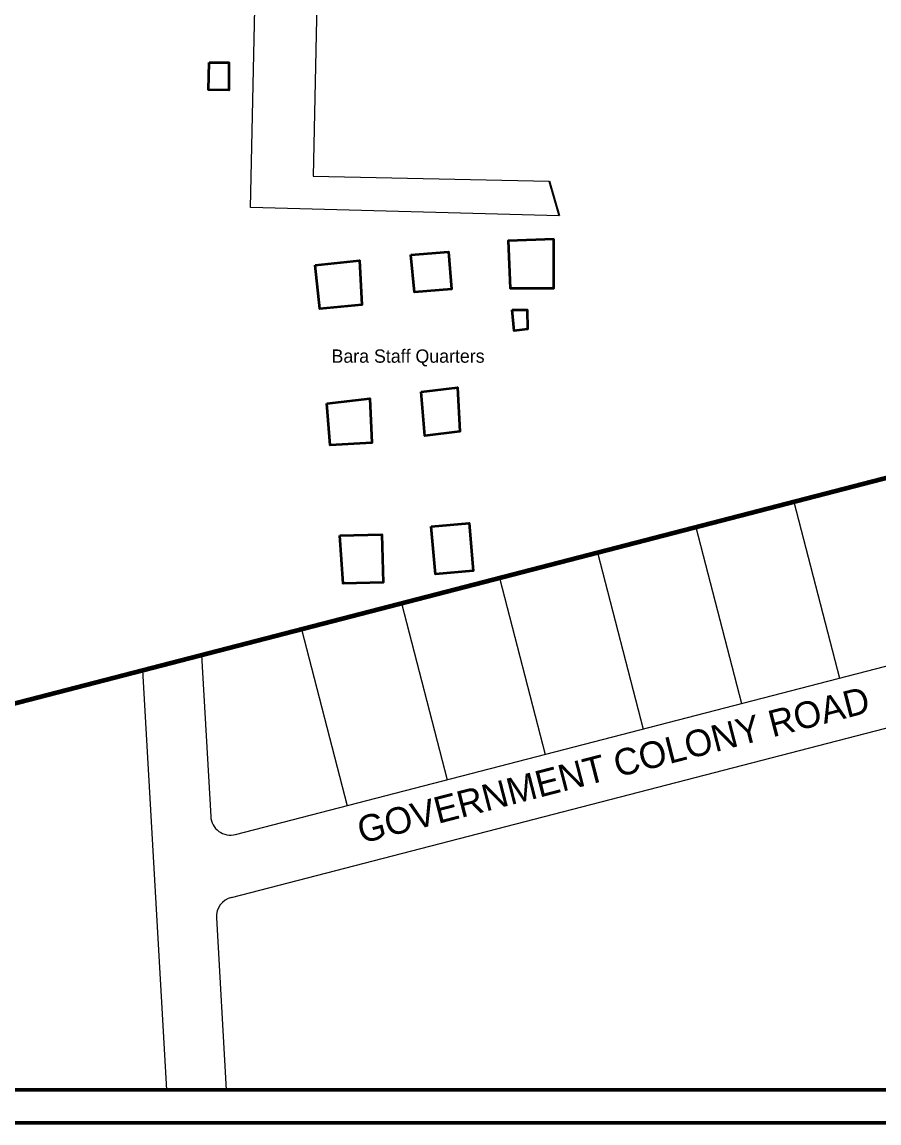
# Model space of a CAD drawing. Header units: millimetres. Extents: x -47 to 2833, y -462 to 688.
# Drawn here: x 225.1 to 354.1, y -32.2 to 133.4 of the extents above; entities that cross this region are included whole.
import ezdxf

# ---------------------------------------------------------------- set-up
doc = ezdxf.new("R2010")
doc.units = ezdxf.units.MM
doc.header["$LTSCALE"] = 0.1
doc.header["$MEASUREMENT"] = 0
doc.layers.add('BOUNDRY', color=140, linetype='Continuous', lineweight=18)
doc.layers.add('BUILT UP', color=1, linetype='Continuous', lineweight=35)
for name, color, linetype in [('H1', 254, 'Continuous'), ('TREE', 92, 'Continuous'), ('TXT', 7, 'Continuous')]:
    doc.layers.add(name, color=color, linetype=linetype)
doc.styles.get("Standard").update_dxf_attribs({"font": 'GOTHIC.TTF'})

msp = doc.modelspace()

# ---------------------------------------------------------------- linework, layer by layer
at = {"layer": 'BOUNDRY', "color": 140, "lineweight": 60}
msp.add_line((216.58575, 29.00693), (436.54735, 85.89087), dxfattribs=at)
at = {"layer": 'BOUNDRY', "color": 140}
for p, q in [((341.24822, 61.24571), (348.11592, 34.68936)), ((257.21504, 11.18162), (443.41504, 59.33452)), ((326.48394, 57.42754), (333.35164, 30.87119)), ((311.71966, 53.60937), (318.58735, 27.05302)), ((256.58307, 1.7221), (444.34435, 50.27877)), ((296.95537, 49.7912), (303.82307, 23.23485)), ((282.19109, 45.97303), (289.05879, 19.41668)), ((267.13822, 42.08023), (274.00591, 15.52388)), ((252.08534, 38.18743), (253.46879, 13.91535)), ((243.20168, 35.89003), (246.79842, -27.21361)), ((254.33905, -1.35306), (255.81303, -27.21361))]:
    msp.add_line(p, q, dxfattribs=at)
for points in [[(414.67375, 332.66045), (415.3597, 355.27837, 0.448460554), (408.84314, 361.4469), (334.65489, 361.6416), (296.87816, 352.38886), (282.55864, 351.40722, 0.391015577), (273.82328, 342.15879), (268.88395, 110.24977), (304.41991, 109.49291)], [(305.91376, 104.25244), (259.46294, 105.49871), (264.64461, 342.71338, 0.340100565), (259.40326, 349.84468), (134.30785, 339.78171, 0.313175319), (128.1158, 334.69955), (131.02034, 204.69095)]]:
    msp.add_lwpolyline(points, format="xyb", dxfattribs=at)
for centre, start, end in [((256.46393, 14.08606), 183.262177, 284.4995137), ((257.33418, -1.18235), 104.4995137, 183.262177)]:
    msp.add_arc(centre, 3, start, end, dxfattribs=at)
at = {"layer": 'BUILT UP', "color": 1}
for points in [[(253.24449, 127.33427), (256.19337, 127.34588), (256.20979, 123.17604), (253.13647, 123.22269), (253.24449, 127.33427)], [(305.19253, 100.77624), (298.27318, 100.51236), (298.54489, 93.38787), (305.13971, 93.38787), (305.13971, 100.77423)], [(283.60321, 98.40235), (289.27698, 98.84699), (289.7177, 93.22329), (284.15233, 92.78715), (283.60321, 98.40235)], [(269.19548, 96.83216), (275.87062, 97.53178), (276.24406, 90.8621), (269.89567, 90.25577), (269.19548, 96.83216)], [(298.85565, 90.09758), (301.12156, 90.13951), (301.17592, 87.20174), (299.14937, 86.95305), (298.85565, 90.09758)], [(285.13125, 77.79495), (290.63287, 78.42923), (290.97144, 71.83269), (285.72373, 71.15612), (285.13125, 77.79495)], [(270.96887, 76.02433), (277.40811, 76.79641), (277.75154, 70.10509), (271.46974, 69.78268), (270.96887, 76.02433)], [(286.65637, 57.5178), (292.37097, 58.00375), (292.97961, 50.84638), (287.31866, 50.36499), (286.65637, 57.5178)], [(272.89241, 56.15141), (279.2165, 56.32694), (279.4165, 49.12131), (273.41941, 48.95487), (272.89241, 56.15141)]]:
    msp.add_lwpolyline(points, dxfattribs=at)
at = {"layer": 'H1'}
msp.add_line((304.41991, 109.49291), (305.91376, 104.25244), dxfattribs=at)
at = {"layer": 'TREE', "color": 1, "lineweight": 50}
for p, q in [((1048.92113, -27.21361), (-40.02092, -27.21361)), ((1053.92113, -32.21361), (-45.00773, -32.21361))]:
    msp.add_line(p, q, dxfattribs=at)

# ---------------------------------------------------------------- texts
at = {"layer": 'TXT'}
msp.add_text('Bara Staff Quarters', height=2, dxfattribs=at).set_placement((271.66107, 82.16322))
msp.add_text('GOVERNMENT COLONY ROAD', height=4, rotation=14.4995137, dxfattribs=at).set_placement((276.17194, 9.79828))

doc.saveas('drawing.dxf')
